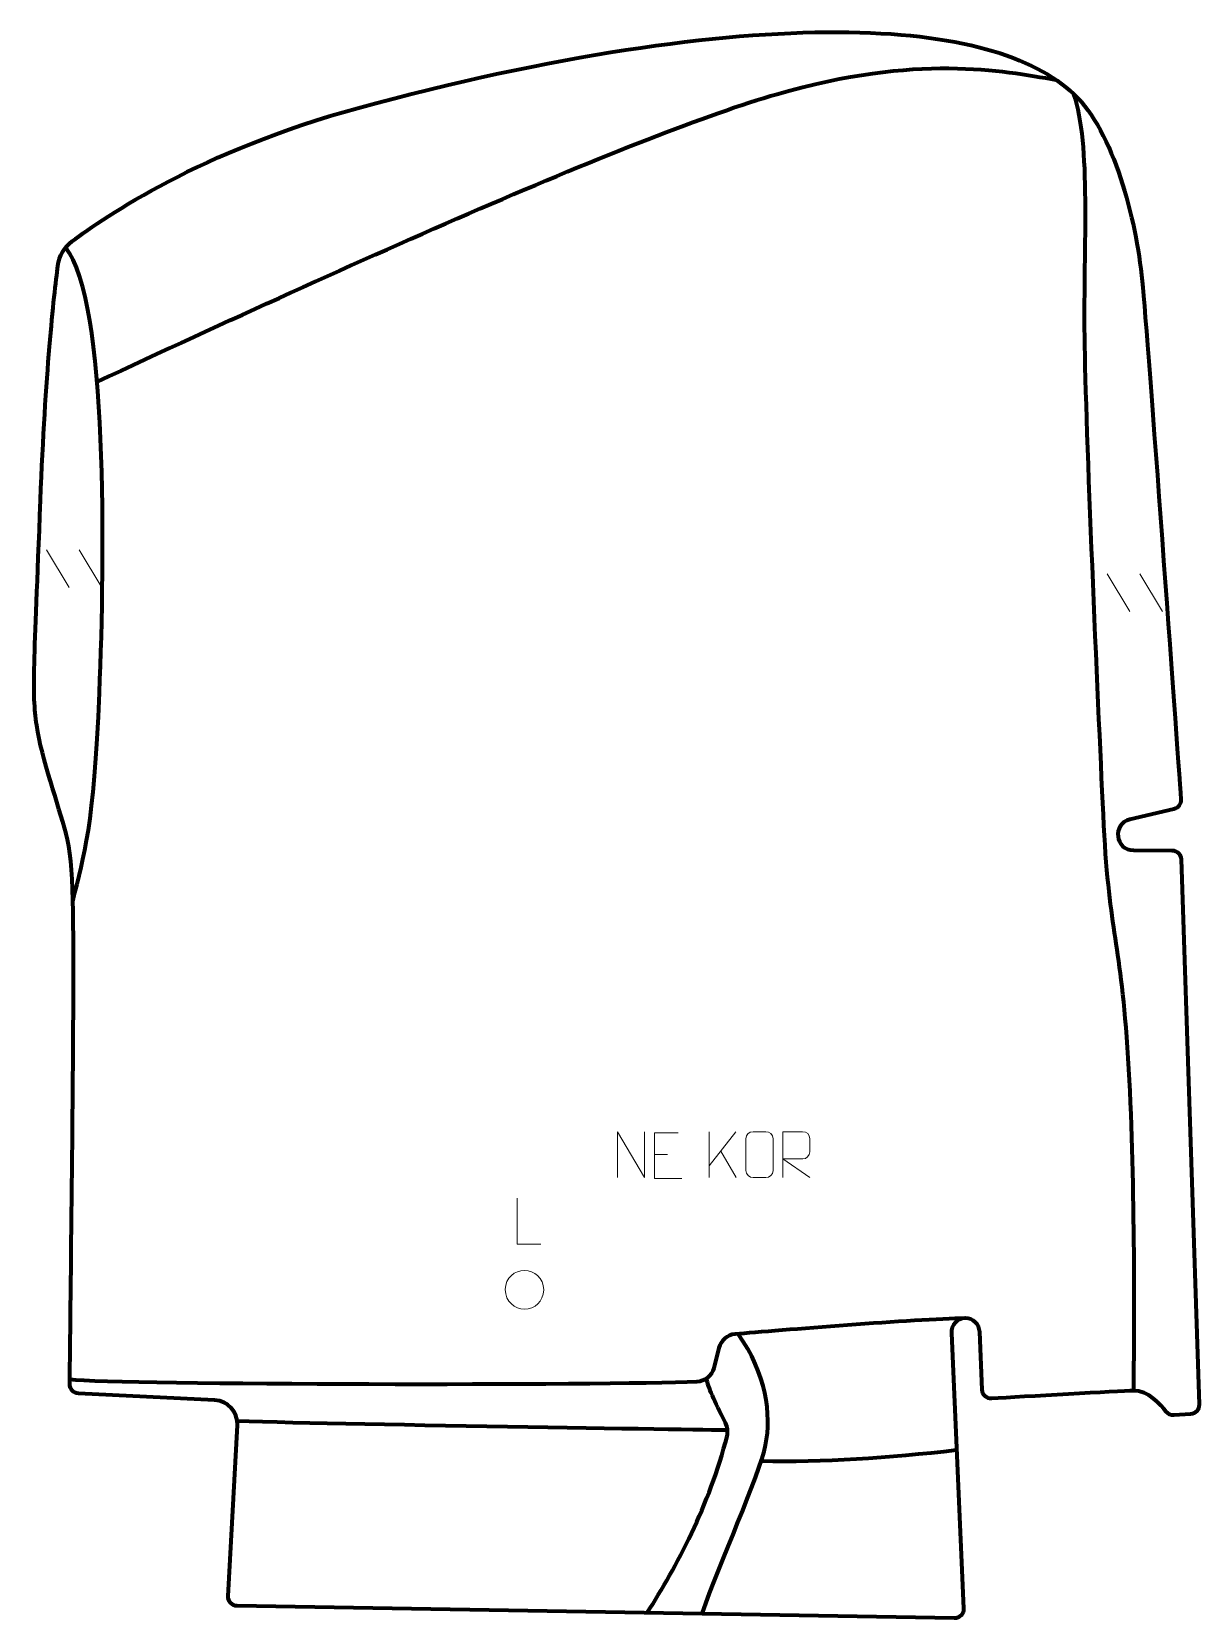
# Model space of a CAD drawing. Header units: millimetres. Extents: x -318 to 317, y -432 to 432.
import ezdxf

# ---------------------------------------------------------------- set-up
doc = ezdxf.new("R2010")
doc.units = ezdxf.units.MM
doc.header["$MEASUREMENT"] = 0
for name, color, linetype in [('layer 1', 7, 'Continuous'), ('layer 2', 7, 'Continuous'), ('layer 3', 7, 'Continuous')]:
    doc.layers.add(name, color=color, linetype=linetype)

msp = doc.modelspace()

# ---------------------------------------------------------------- linework, layer by layer
at = {"layer": 'layer 1', "color": 250, "lineweight": 9}
for points, knots in [([(-41.2364, -227.9579), (-41.2364, -227.9579), (-54.1855, -227.9579), (-54.1855, -227.9579), (-54.1855, -227.9579), (-54.1855, -227.9579), (-54.1855, -203.0043), (-54.1855, -203.0043)], [0, 0, 0, 0, 0.33333333, 0.33333333, 0.33333333, 0.33333333, 1, 1, 1, 1]), ([(-60.5986, -252.7132), (-60.5279, -246.0728), (-55.2539, -242.2268), (-50.0986, -242.3238), (-50.0986, -242.3238), (-44.9433, -242.2268), (-39.6693, -246.2902), (-39.5986, -252.9306), (-39.5986, -252.9306), (-39.9688, -259.2599), (-44.4107, -263.2906), (-50.0986, -263.32), (-50.0986, -263.32), (-55.2539, -263.417), (-60.5279, -259.3536), (-60.5986, -252.7132)], [0, 0, 0, 0, 0.2, 0.2, 0.2, 0.2, 0.4, 0.4, 0.4, 0.4, 0.6, 0.6, 0.6, 0.6, 1, 1, 1, 1])]:
    msp.add_open_spline(points, degree=3, knots=knots, dxfattribs=at)
at = {"layer": 'layer 2', "color": 230, "lineweight": 200}
msp.add_open_spline([(316.9763, -315.3015), (316.9763, -315.3015), (307.1367, -18.5541), (307.1367, -18.5541), (307.1367, -18.5541), (307.0474, -15.8582), (304.8443, -13.7162), (302.1526, -13.7095), (302.1526, -13.7095), (302.1526, -13.7095), (281.2918, -13.6547), (281.2918, -13.6547), (281.2918, -13.6547), (271.2419, -13.616), (269.5655, 0.7926), (279.3371, 3.1474), (279.3371, 3.1474), (279.3371, 3.1474), (303.1848, 8.7143), (303.1848, 8.7143), (303.1848, 8.7143), (305.5791, 9.2731), (307.2129, 11.4913), (307.0382, 13.9491), (307.0382, 13.9491), (304.6725, 47.1903), (289.1803, 264.3628), (285.9919, 296.0419), (285.9919, 296.0419), (282.5375, 330.3629), (270.4506, 377.294), (248.7678, 397.8264), (248.7678, 397.8264), (227.085, 418.3591), (185.7581, 431.2835), (120.3796, 431.4983), (120.3796, 431.4983), (55.0011, 431.7128), (-34.5668, 419.2132), (-140.7684, 390.2067), (-140.7684, 390.2067), (-225.8051, 366.9806), (-278.5634, 331.1125), (-296.2142, 317.7391), (-296.2142, 317.7391), (-300.4825, 314.5049), (-303.2783, 309.6954), (-303.9778, 304.3784), (-303.9778, 304.3784), (-306.1478, 287.8874), (-310.8573, 246.0004), (-313.4661, 176.8457), (-313.4661, 176.8457), (-316.9322, 84.9629), (-318.2417, 72.7614), (-315.5126, 54.3161), (-315.5126, 54.3161), (-312.7835, 35.871), (-303.8187, 11.521), (-299.499, -4.6674), (-299.499, -4.6674), (-295.1788, -20.8557), (-295.405, -51.8257), (-295.5919, -103.6671), (-295.5919, -103.6671), (-295.7587, -150.0355), (-297.2641, -277.7227), (-297.5802, -304.1647), (-297.5802, -304.1647), (-297.6123, -306.8617), (-295.5087, -309.0987), (-292.8205, -309.2281), (-292.8205, -309.2281), (-292.8205, -309.2281), (-218.7164, -312.8011), (-218.7164, -312.8011), (-218.7164, -312.8011), (-211.5172, -313.1482), (-205.9737, -319.2992), (-206.3596, -326.5128), (-206.3596, -326.5128), (-206.3596, -326.5128), (-211.3331, -419.5463), (-211.3331, -419.5463), (-211.3331, -419.5463), (-211.4844, -422.3816), (-209.258, -424.7766), (-206.4252, -424.8249), (-206.4252, -424.8249), (-206.4252, -424.8249), (183.7769, -431.4984), (183.7769, -431.4984), (183.7769, -431.4984), (186.6588, -431.5478), (188.985, -429.1514), (188.857, -426.2653), (188.857, -426.2653), (188.857, -426.2653), (182.2036, -276.3864), (182.2036, -276.3864), (182.2036, -276.3864), (182.0124, -272.0772), (185.3807, -268.4461), (189.6832, -268.3236), (189.6832, -268.3236), (193.8992, -268.2037), (197.4284, -271.5039), (197.6006, -275.7277), (197.6006, -275.7277), (197.6006, -275.7277), (198.8847, -307.1926), (198.8847, -307.1926), (198.8847, -307.1926), (198.999, -309.9922), (201.3805, -312.1544), (204.1718, -311.9904), (204.1718, -311.9904), (220.777, -311.0164), (272.8816, -307.9796), (281.4326, -307.7366), (281.4326, -307.7366), (289.0921, -307.5186), (296.0467, -315.2754), (299.0344, -319.1496), (299.0344, -319.1496), (300.0599, -320.4803), (301.6757, -321.2145), (303.3492, -321.0973), (303.3492, -321.0973), (303.3492, -321.0973), (312.3281, -320.4673), (312.3281, -320.4673), (312.3281, -320.4673), (315.0117, -320.2785), (317.0656, -317.9964), (316.9763, -315.3015)], degree=3, knots=[0, 0, 0, 0, 0.02857143, 0.02857143, 0.02857143, 0.02857143, 0.05714286, 0.05714286, 0.05714286, 0.05714286, 0.08571429, 0.08571429, 0.08571429, 0.08571429, 0.11428571, 0.11428571, 0.11428571, 0.11428571, 0.14285714, 0.14285714, 0.14285714, 0.14285714, 0.17142857, 0.17142857, 0.17142857, 0.17142857, 0.2, 0.2, 0.2, 0.2, 0.22857143, 0.22857143, 0.22857143, 0.22857143, 0.25714286, 0.25714286, 0.25714286, 0.25714286, 0.28571429, 0.28571429, 0.28571429, 0.28571429, 0.31428571, 0.31428571, 0.31428571, 0.31428571, 0.34285714, 0.34285714, 0.34285714, 0.34285714, 0.37142857, 0.37142857, 0.37142857, 0.37142857, 0.4, 0.4, 0.4, 0.4, 0.42857143, 0.42857143, 0.42857143, 0.42857143, 0.45714286, 0.45714286, 0.45714286, 0.45714286, 0.48571429, 0.48571429, 0.48571429, 0.48571429, 0.51428571, 0.51428571, 0.51428571, 0.51428571, 0.54285714, 0.54285714, 0.54285714, 0.54285714, 0.57142857, 0.57142857, 0.57142857, 0.57142857, 0.6, 0.6, 0.6, 0.6, 0.62857143, 0.62857143, 0.62857143, 0.62857143, 0.65714286, 0.65714286, 0.65714286, 0.65714286, 0.68571429, 0.68571429, 0.68571429, 0.68571429, 0.71428571, 0.71428571, 0.71428571, 0.71428571, 0.74285714, 0.74285714, 0.74285714, 0.74285714, 0.77142857, 0.77142857, 0.77142857, 0.77142857, 0.8, 0.8, 0.8, 0.8, 0.82857143, 0.82857143, 0.82857143, 0.82857143, 0.85714286, 0.85714286, 0.85714286, 0.85714286, 0.88571429, 0.88571429, 0.88571429, 0.88571429, 0.91428571, 0.91428571, 0.91428571, 0.91428571, 0.94285714, 0.94285714, 0.94285714, 0.94285714, 1, 1, 1, 1], dxfattribs=at)
at = {"layer": 'layer 2', "color": 250, "lineweight": 9}
for points in [[(-310.2398, 149.8585), (-310.2398, 149.8585), (-297.8755, 129.3142), (-297.8755, 129.3142)], [(-292.5099, 149.8585), (-292.5099, 149.8585), (-280.1456, 129.3142), (-280.1456, 129.3142)], [(267.0002, 136.8201), (267.0002, 136.8201), (279.3645, 116.2758), (279.3645, 116.2758)], [(284.7301, 136.8201), (284.7301, 136.8201), (297.0944, 116.2758), (297.0944, 116.2758)], [(50.4329, -166.7807), (50.4329, -166.7807), (50.4329, -191.7343), (50.4329, -191.7343)], [(64.8091, -166.7807), (64.8091, -166.7807), (50.4329, -185.4204), (50.4329, -185.4204)], [(20.6156, -179.2575), (20.6156, -179.2575), (27.7837, -179.2575), (27.7837, -179.2575)], [(65.1344, -191.6385), (65.1344, -191.6385), (56.6639, -177.3249), (56.6639, -177.3249)]]:
    msp.add_open_spline(points, degree=3, dxfattribs=at)
for points, knots in [([(0.4563, -191.7342), (0.4563, -191.7342), (0.4563, -166.7807), (0.4563, -166.7807), (0.4563, -166.7807), (0.4563, -166.7807), (15.1111, -191.7342), (15.1111, -191.7342), (15.1111, -191.7342), (15.1111, -191.7342), (15.1111, -166.7807), (15.1111, -166.7807)], [0, 0, 0, 0, 0.25, 0.25, 0.25, 0.25, 0.5, 0.5, 0.5, 0.5, 1, 1, 1, 1]), ([(33.4895, -167.3778), (33.4895, -167.3778), (20.6156, -167.3778), (20.6156, -167.3778), (20.6156, -167.3778), (20.6156, -167.3778), (20.6156, -192.3314), (20.6156, -192.3314), (20.6156, -192.3314), (20.6156, -192.3314), (35.4814, -192.3314), (35.4814, -192.3314)], [0, 0, 0, 0, 0.25, 0.25, 0.25, 0.25, 0.5, 0.5, 0.5, 0.5, 1, 1, 1, 1]), ([(74.264, -166.781), (76.5897, -166.781), (78.9158, -166.781), (81.2419, -166.781), (81.2419, -166.781), (83.1885, -166.7454), (85.1799, -168.237), (85.2066, -170.6746), (85.2066, -170.6746), (85.2062, -176.4215), (85.2062, -182.1688), (85.2066, -187.9165), (85.2066, -187.9165), (85.0668, -190.2399), (83.3896, -191.7195), (81.2419, -191.7303), (81.2419, -191.7303), (78.91, -191.7299), (76.5781, -191.7299), (74.2466, -191.7303), (74.2466, -191.7303), (72.3216, -191.8357), (70.3495, -189.9512), (70.3607, -187.9339), (70.3607, -187.9339), (70.361, -182.1638), (70.361, -176.3941), (70.3607, -170.6248), (70.3607, -170.6248), (70.3649, -168.4867), (72.1116, -166.7675), (74.264, -166.781)], [0, 0, 0, 0, 0.11111111, 0.11111111, 0.11111111, 0.11111111, 0.22222222, 0.22222222, 0.22222222, 0.22222222, 0.33333333, 0.33333333, 0.33333333, 0.33333333, 0.44444444, 0.44444444, 0.44444444, 0.44444444, 0.55555556, 0.55555556, 0.55555556, 0.55555556, 0.66666667, 0.66666667, 0.66666667, 0.66666667, 0.77777778, 0.77777778, 0.77777778, 0.77777778, 1, 1, 1, 1]), ([(90.4516, -191.7342), (90.4516, -191.7342), (90.4516, -166.7807), (90.4516, -166.7807), (90.4516, -166.7807), (94.0464, -166.7807), (97.6419, -166.7807), (101.2371, -166.7807), (101.2371, -166.7807), (103.5624, -166.8184), (105.1197, -168.3084), (105.1156, -170.6748), (105.1156, -170.6748), (105.1152, -172.7103), (105.1152, -175.7697), (105.1156, -177.8057), (105.1156, -177.8057), (105.1091, -179.6812), (103.2968, -181.623), (101.2873, -181.6421), (101.2873, -181.6421), (101.2873, -181.6421), (90.4516, -181.6421), (90.4516, -181.6421), (90.4516, -181.6421), (90.4516, -181.6421), (105.1063, -191.7342), (105.1063, -191.7342)], [0, 0, 0, 0, 0.125, 0.125, 0.125, 0.125, 0.25, 0.25, 0.25, 0.25, 0.375, 0.375, 0.375, 0.375, 0.5, 0.5, 0.5, 0.5, 0.625, 0.625, 0.625, 0.625, 0.75, 0.75, 0.75, 0.75, 1, 1, 1, 1])]:
    msp.add_open_spline(points, degree=3, knots=knots, dxfattribs=at)
at = {"layer": 'layer 3', "color": 142, "lineweight": 200}
for points, knots in [([(-282.6883, 241.2216), (-143.9151, 305.727), (10.875, 375.7756), (87.3738, 397.8264), (87.3738, 397.8264), (163.8726, 419.8774), (209.6222, 410.4763), (239.0414, 405.6146)], [0, 0, 0, 0, 0.33333333, 0.33333333, 0.33333333, 0.33333333, 1, 1, 1, 1]), ([(281.4326, -307.7364), (281.808, -262.0366), (282.2062, -182.5498), (278.023, -120.9922), (278.023, -120.9922), (273.8394, -59.4346), (267.863, -58.2394), (264.8746, 5.7087), (264.8746, 5.7087), (261.8866, 69.6571), (255.3122, 216.0799), (254.715, 265.6848), (254.715, 265.6848), (254.117, 315.2896), (258.3602, 370.3969), (248.7678, 397.8265)], [0, 0, 0, 0, 0.2, 0.2, 0.2, 0.2, 0.4, 0.4, 0.4, 0.4, 0.6, 0.6, 0.6, 0.6, 1, 1, 1, 1]), ([(-295.8355, -41.5247), (-289.7406, -15.2085), (-284.3618, -2.0605), (-281.3737, 72.0476), (-281.3737, 72.0476), (-278.3853, 146.1556), (-276.5925, 285.4073), (-299.7499, 314.2969)], [0, 0, 0, 0, 0.33333333, 0.33333333, 0.33333333, 0.33333333, 1, 1, 1, 1]), ([(189.6832, -268.3236), (162.6819, -268.7314), (87.8792, -274.9664), (64.4827, -276.9642), (64.4827, -276.9642), (60.2384, -277.3269), (56.6916, -280.3375), (55.6424, -284.4652), (55.6424, -284.4652), (55.6424, -284.4652), (52.8703, -295.3767), (52.8703, -295.3767), (52.8703, -295.3767), (51.783, -299.6558), (48.02, -302.7183), (43.6085, -302.9046), (43.6085, -302.9046), (-4.7744, -304.95), (-269.9743, -304.8202), (-297.5506, -301.6801)], [0, 0, 0, 0, 0.16666667, 0.16666667, 0.16666667, 0.16666667, 0.33333333, 0.33333333, 0.33333333, 0.33333333, 0.5, 0.5, 0.5, 0.5, 0.66666667, 0.66666667, 0.66666667, 0.66666667, 1, 1, 1, 1]), ([(46.7341, -428.6569), (55.6985, -402.1844), (77.8117, -354.074), (81.0984, -337.3396), (81.0984, -337.3396), (84.3857, -320.6056), (81.5377, -298.3849), (66.1284, -276.8239)], [0, 0, 0, 0, 0.33333333, 0.33333333, 0.33333333, 0.33333333, 1, 1, 1, 1]), ([(16.6335, -428.6569), (32.5859, -403.4795), (50.5613, -370.1808), (60.1378, -332.3933), (60.1378, -332.3933), (60.7485, -329.9835), (60.4511, -327.4333), (59.2922, -325.2341), (59.2922, -325.2341), (52.817, -312.9479), (50.0752, -305.7262), (48.8563, -301.1475)], [0, 0, 0, 0, 0.25, 0.25, 0.25, 0.25, 0.5, 0.5, 0.5, 0.5, 1, 1, 1, 1])]:
    msp.add_open_spline(points, degree=3, knots=knots, dxfattribs=at)
for points in [[(-206.4451, -324.1723), (-140.7039, -326.1641), (60.4475, -329.1056), (60.4475, -329.1056)], [(185.0329, -340.1179), (147.9183, -344.4363), (112.1325, -346.9054), (78.6789, -346.1282)]]:
    msp.add_open_spline(points, degree=3, dxfattribs=at)

doc.saveas('drawing.dxf')
